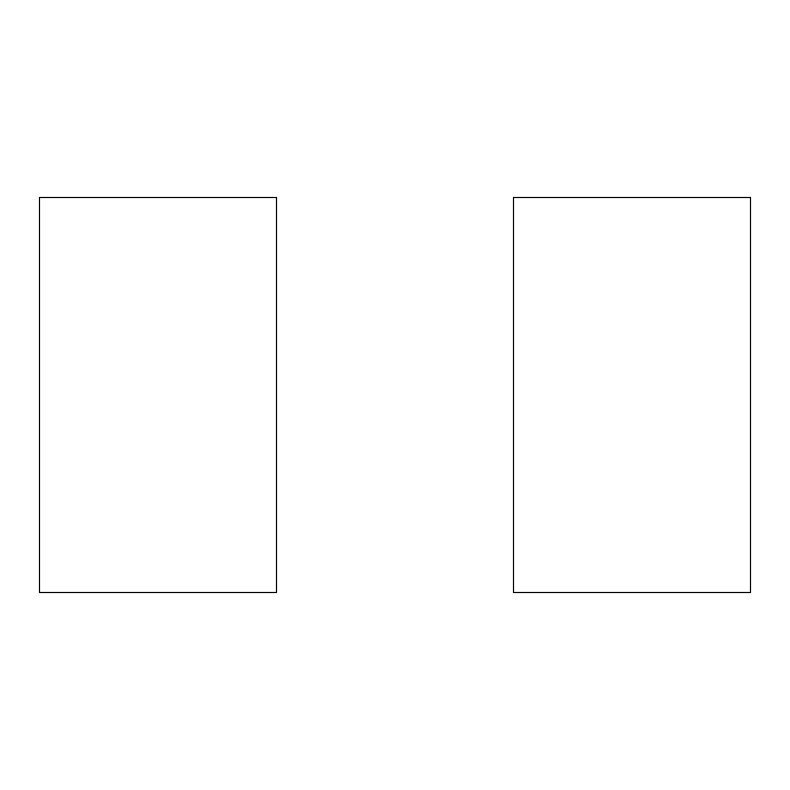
<?xml version="1.0" encoding="UTF-8"?>
<svg xmlns="http://www.w3.org/2000/svg" width="790" height="790" viewBox="0 0 790 790"><rect width="100%" height="100%" fill="white"/><g stroke="black" fill="none" stroke-linecap="round" stroke-linejoin="round"><path stroke-width="1.19" d="M276.5 197.5L39.5 197.5L39.5 592.5L276.5 592.5L276.5 197.5M750.5 197.5L513.5 197.5L513.5 592.5L750.5 592.5L750.5 197.5"/></g></svg>
